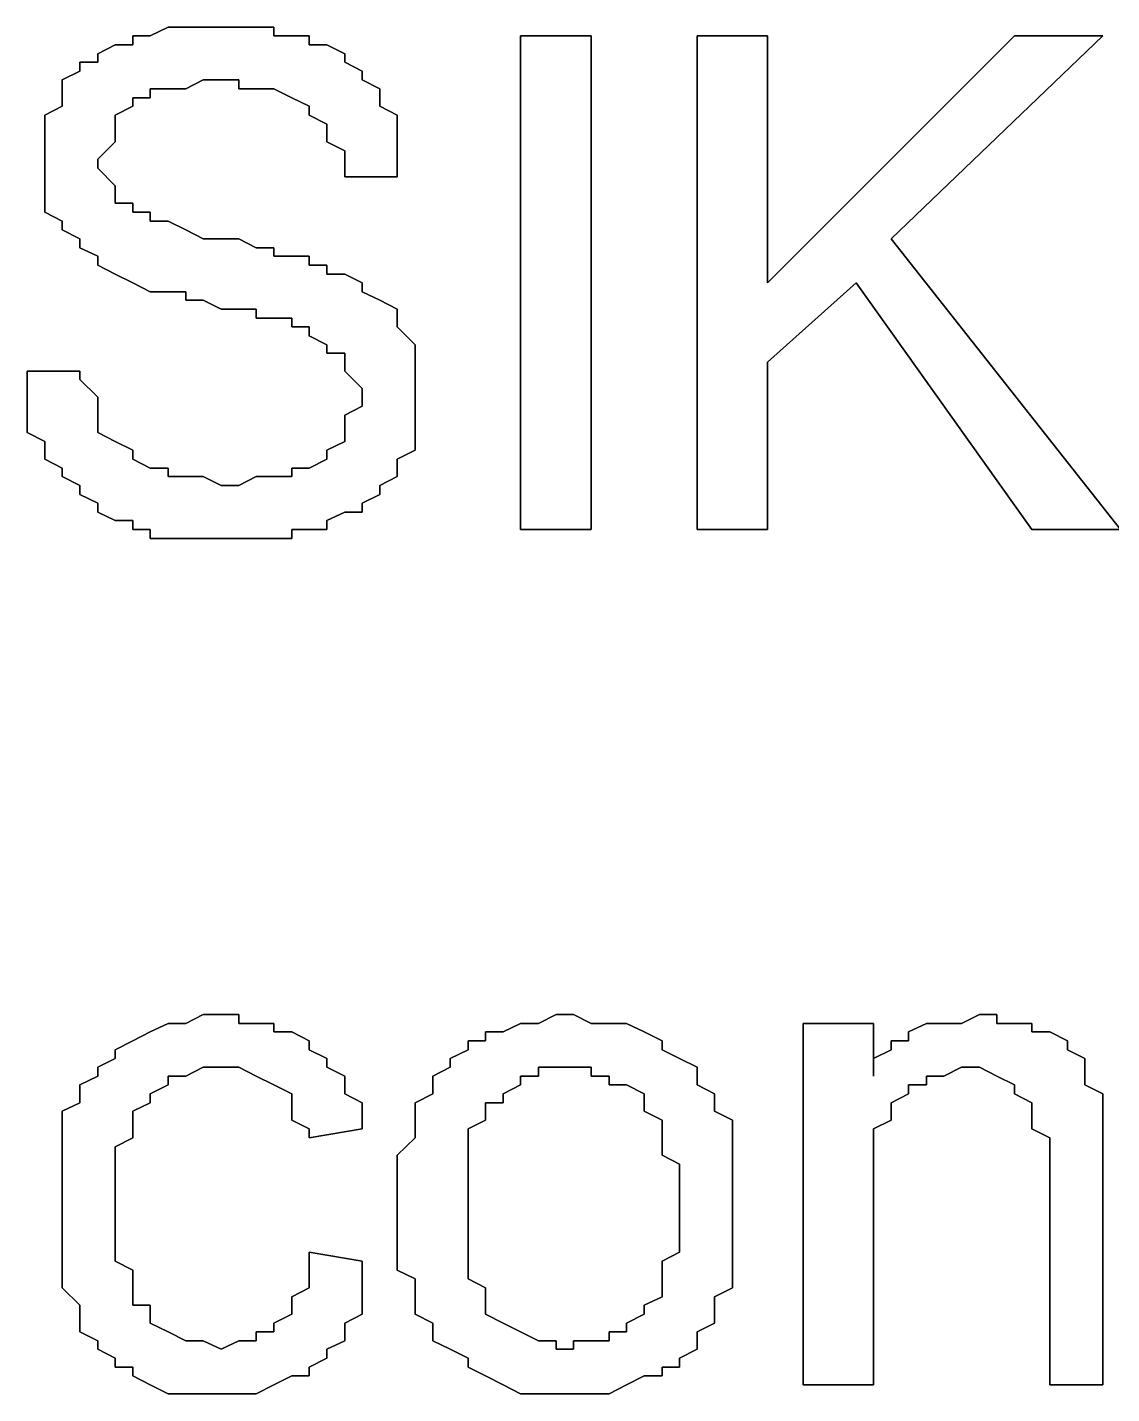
# Model space of a CAD drawing. Header units: metres. Extents: x 2.9 to 42.8, y 1.7 to 28.7.
# Drawn here: x 38.2341 to 38.4511, y 24.1723 to 24.4457 of the extents above; entities that cross this region are included whole.
import ezdxf

# ---------------------------------------------------------------- set-up
doc = ezdxf.new("R2010")
doc.units = ezdxf.units.M
doc.layers.add('GRIS', color=8, linetype='Continuous')

msp = doc.modelspace()

# ---------------------------------------------------------------- linework, layer by layer
at = {"layer": 'GRIS', "lineweight": -3}
for points in [[(38.2623, 24.4457), (38.2587, 24.444), (38.2623, 24.4457)], [(38.2658, 24.4457), (38.2623, 24.4457), (38.2658, 24.4457)], [(38.2693, 24.4457), (38.2658, 24.4457), (38.2693, 24.4457)], [(38.2729, 24.4457), (38.2693, 24.4457), (38.2729, 24.4457)], [(38.2764, 24.4457), (38.2729, 24.4457), (38.2764, 24.4457)], [(38.2799, 24.4457), (38.2764, 24.4457), (38.2799, 24.4457)], [(38.2834, 24.4457), (38.2799, 24.4457), (38.2834, 24.4457)], [(38.2834, 24.444), (38.2834, 24.4457), (38.2834, 24.444)], [(38.2517, 24.4422), (38.2482, 24.4404), (38.2517, 24.4422)], [(38.2552, 24.4422), (38.2517, 24.4422), (38.2552, 24.4422)], [(38.2587, 24.444), (38.2552, 24.444), (38.2587, 24.444)], [(38.2552, 24.444), (38.2552, 24.4422), (38.2552, 24.444)], [(38.287, 24.444), (38.2834, 24.444), (38.287, 24.444)], [(38.2905, 24.444), (38.287, 24.444), (38.2905, 24.444)], [(38.2905, 24.4422), (38.2905, 24.444), (38.2905, 24.4422)], [(38.294, 24.4422), (38.2905, 24.4422), (38.294, 24.4422)], [(38.2976, 24.4404), (38.294, 24.4422), (38.2976, 24.4404)], [(38.3469, 24.444), (38.3328, 24.444), (38.3469, 24.444)], [(38.3328, 24.444), (38.3328, 24.3452), (38.3328, 24.444)], [(38.3469, 24.3452), (38.3469, 24.444), (38.3469, 24.3452)], [(38.3822, 24.444), (38.3681, 24.444), (38.3822, 24.444)], [(38.3681, 24.444), (38.3681, 24.3452), (38.3681, 24.444)], [(38.4316, 24.444), (38.3822, 24.3946), (38.4316, 24.444)], [(38.3822, 24.3946), (38.3822, 24.444), (38.3822, 24.3946)], [(38.4069, 24.4034), (38.4493, 24.444), (38.4069, 24.4034)], [(38.4493, 24.444), (38.4316, 24.444), (38.4493, 24.444)], [(38.2482, 24.4404), (38.2482, 24.4387), (38.2482, 24.4404)], [(38.2976, 24.4387), (38.2976, 24.4404), (38.2976, 24.4387)], [(38.2446, 24.4369), (38.2411, 24.4352), (38.2446, 24.4369)], [(38.2482, 24.4387), (38.2446, 24.4387), (38.2482, 24.4387)], [(38.2446, 24.4387), (38.2446, 24.4369), (38.2446, 24.4387)], [(38.3011, 24.4369), (38.2976, 24.4387), (38.3011, 24.4369)], [(38.3011, 24.4352), (38.3011, 24.4369), (38.3011, 24.4352)], [(38.2411, 24.4352), (38.2411, 24.4334), (38.2411, 24.4352)], [(38.2658, 24.4334), (38.2693, 24.4352), (38.2658, 24.4334)], [(38.2693, 24.4352), (38.2729, 24.4352), (38.2693, 24.4352)], [(38.2729, 24.4352), (38.2764, 24.4352), (38.2729, 24.4352)], [(38.2764, 24.4352), (38.2764, 24.4334), (38.2764, 24.4352)], [(38.3046, 24.4334), (38.3011, 24.4352), (38.3046, 24.4334)], [(38.2411, 24.4334), (38.2411, 24.4316), (38.2411, 24.4334)], [(38.2411, 24.4316), (38.2411, 24.4299), (38.2411, 24.4316)], [(38.2552, 24.4299), (38.2552, 24.4316), (38.2552, 24.4299)], [(38.2552, 24.4316), (38.2587, 24.4316), (38.2552, 24.4316)], [(38.2587, 24.4316), (38.2587, 24.4334), (38.2587, 24.4316)], [(38.2587, 24.4334), (38.2623, 24.4334), (38.2587, 24.4334)], [(38.2623, 24.4334), (38.2658, 24.4334), (38.2623, 24.4334)], [(38.2764, 24.4334), (38.2799, 24.4334), (38.2764, 24.4334)], [(38.2799, 24.4334), (38.2834, 24.4334), (38.2799, 24.4334)], [(38.2834, 24.4334), (38.287, 24.4316), (38.2834, 24.4334)], [(38.287, 24.4316), (38.2905, 24.4299), (38.287, 24.4316)], [(38.3046, 24.4316), (38.3046, 24.4334), (38.3046, 24.4316)], [(38.3046, 24.4299), (38.3046, 24.4316), (38.3046, 24.4299)], [(38.2411, 24.4299), (38.2376, 24.4281), (38.2411, 24.4299)], [(38.2517, 24.4281), (38.2552, 24.4299), (38.2517, 24.4281)], [(38.2905, 24.4299), (38.2905, 24.4281), (38.2905, 24.4299)], [(38.3081, 24.4281), (38.3046, 24.4299), (38.3081, 24.4281)], [(38.2376, 24.4281), (38.2376, 24.4263), (38.2376, 24.4281)], [(38.2376, 24.4263), (38.2376, 24.4228), (38.2376, 24.4263)], [(38.2517, 24.4263), (38.2517, 24.4281), (38.2517, 24.4263)], [(38.2517, 24.4246), (38.2517, 24.4263), (38.2517, 24.4246)], [(38.2905, 24.4281), (38.294, 24.4263), (38.2905, 24.4281)], [(38.294, 24.4263), (38.294, 24.4246), (38.294, 24.4263)], [(38.3081, 24.4263), (38.3081, 24.4281), (38.3081, 24.4263)], [(38.3081, 24.4228), (38.3081, 24.4263), (38.3081, 24.4228)], [(38.2517, 24.4228), (38.2517, 24.4246), (38.2517, 24.4228)], [(38.294, 24.4246), (38.294, 24.4228), (38.294, 24.4246)], [(38.2376, 24.4228), (38.2376, 24.421), (38.2376, 24.4228)], [(38.2376, 24.421), (38.2376, 24.4193), (38.2376, 24.421)], [(38.2482, 24.4193), (38.2517, 24.4228), (38.2482, 24.4193)], [(38.294, 24.4228), (38.2976, 24.421), (38.294, 24.4228)], [(38.2976, 24.421), (38.2976, 24.4175), (38.2976, 24.421)], [(38.3081, 24.421), (38.3081, 24.4228), (38.3081, 24.421)], [(38.3081, 24.4193), (38.3081, 24.421), (38.3081, 24.4193)], [(38.2376, 24.4193), (38.2376, 24.4175), (38.2376, 24.4193)], [(38.2376, 24.4175), (38.2376, 24.4158), (38.2376, 24.4175)], [(38.2482, 24.4175), (38.2482, 24.4193), (38.2482, 24.4175)], [(38.2517, 24.414), (38.2482, 24.4175), (38.2517, 24.414)], [(38.2976, 24.4175), (38.2976, 24.4158), (38.2976, 24.4175)], [(38.3081, 24.4158), (38.3081, 24.4193), (38.3081, 24.4158)], [(38.2376, 24.4158), (38.2376, 24.4122), (38.2376, 24.4158)], [(38.2976, 24.4158), (38.3081, 24.4158), (38.2976, 24.4158)], [(38.2376, 24.4122), (38.2376, 24.4105), (38.2376, 24.4122)], [(38.2517, 24.4122), (38.2517, 24.414), (38.2517, 24.4122)], [(38.2517, 24.4105), (38.2517, 24.4122), (38.2517, 24.4105)], [(38.2376, 24.4105), (38.2376, 24.4087), (38.2376, 24.4105)], [(38.2552, 24.4105), (38.2517, 24.4105), (38.2552, 24.4105)], [(38.2552, 24.4087), (38.2552, 24.4105), (38.2552, 24.4087)], [(38.2376, 24.4087), (38.2411, 24.4069), (38.2376, 24.4087)], [(38.2411, 24.4069), (38.2411, 24.4052), (38.2411, 24.4069)], [(38.2587, 24.4087), (38.2552, 24.4087), (38.2587, 24.4087)], [(38.2587, 24.4069), (38.2587, 24.4087), (38.2587, 24.4069)], [(38.2623, 24.4069), (38.2587, 24.4069), (38.2623, 24.4069)], [(38.2658, 24.4052), (38.2623, 24.4069), (38.2658, 24.4052)], [(38.2411, 24.4052), (38.2446, 24.4034), (38.2411, 24.4052)], [(38.2693, 24.4034), (38.2658, 24.4052), (38.2693, 24.4034)], [(38.2446, 24.4034), (38.2446, 24.4016), (38.2446, 24.4034)], [(38.2446, 24.4016), (38.2482, 24.3999), (38.2446, 24.4016)], [(38.2729, 24.4034), (38.2693, 24.4034), (38.2729, 24.4034)], [(38.2764, 24.4034), (38.2729, 24.4034), (38.2764, 24.4034)], [(38.2799, 24.4016), (38.2764, 24.4034), (38.2799, 24.4016)], [(38.2834, 24.4016), (38.2799, 24.4016), (38.2834, 24.4016)], [(38.2834, 24.3999), (38.2834, 24.4016), (38.2834, 24.3999)], [(38.4528, 24.3452), (38.4069, 24.4034), (38.4528, 24.3452)], [(38.2482, 24.3999), (38.2482, 24.3981), (38.2482, 24.3999)], [(38.287, 24.3999), (38.2834, 24.3999), (38.287, 24.3999)], [(38.2905, 24.3999), (38.287, 24.3999), (38.2905, 24.3999)], [(38.2905, 24.3981), (38.2905, 24.3999), (38.2905, 24.3981)], [(38.2482, 24.3981), (38.2517, 24.3963), (38.2482, 24.3981)], [(38.2517, 24.3963), (38.2552, 24.3946), (38.2517, 24.3963)], [(38.294, 24.3981), (38.2905, 24.3981), (38.294, 24.3981)], [(38.294, 24.3963), (38.294, 24.3981), (38.294, 24.3963)], [(38.2976, 24.3963), (38.294, 24.3963), (38.2976, 24.3963)], [(38.3011, 24.3946), (38.2976, 24.3963), (38.3011, 24.3946)], [(38.2552, 24.3946), (38.2587, 24.3928), (38.2552, 24.3946)], [(38.2587, 24.3928), (38.2623, 24.3928), (38.2587, 24.3928)], [(38.2623, 24.3928), (38.2658, 24.3928), (38.2623, 24.3928)], [(38.2658, 24.3928), (38.2658, 24.3911), (38.2658, 24.3928)], [(38.3011, 24.3928), (38.3011, 24.3946), (38.3011, 24.3928)], [(38.3046, 24.3911), (38.3011, 24.3928), (38.3046, 24.3911)], [(38.3822, 24.3787), (38.3999, 24.3946), (38.3822, 24.3787)], [(38.3999, 24.3946), (38.4351, 24.3452), (38.3999, 24.3946)], [(38.2658, 24.3911), (38.2693, 24.3911), (38.2658, 24.3911)], [(38.2693, 24.3911), (38.2729, 24.3893), (38.2693, 24.3911)], [(38.3081, 24.3893), (38.3046, 24.3911), (38.3081, 24.3893)], [(38.2729, 24.3893), (38.2764, 24.3893), (38.2729, 24.3893)], [(38.2764, 24.3893), (38.2799, 24.3893), (38.2764, 24.3893)], [(38.2799, 24.3893), (38.2799, 24.3875), (38.2799, 24.3893)], [(38.2799, 24.3875), (38.2834, 24.3875), (38.2799, 24.3875)], [(38.2834, 24.3875), (38.287, 24.3875), (38.2834, 24.3875)], [(38.287, 24.3875), (38.287, 24.3858), (38.287, 24.3875)], [(38.3081, 24.3875), (38.3081, 24.3893), (38.3081, 24.3875)], [(38.3081, 24.3858), (38.3081, 24.3875), (38.3081, 24.3858)], [(38.287, 24.3858), (38.2905, 24.3858), (38.287, 24.3858)], [(38.2905, 24.3858), (38.2905, 24.384), (38.2905, 24.3858)], [(38.3117, 24.3822), (38.3081, 24.3858), (38.3117, 24.3822)], [(38.2905, 24.384), (38.294, 24.3822), (38.2905, 24.384)], [(38.294, 24.3822), (38.294, 24.3805), (38.294, 24.3822)], [(38.3117, 24.3805), (38.3117, 24.3822), (38.3117, 24.3805)], [(38.294, 24.3805), (38.2976, 24.3805), (38.294, 24.3805)], [(38.2976, 24.3805), (38.2976, 24.3787), (38.2976, 24.3805)], [(38.3117, 24.3787), (38.3117, 24.3805), (38.3117, 24.3787)], [(38.2341, 24.3769), (38.2341, 24.3734), (38.2341, 24.3769)], [(38.2446, 24.3769), (38.2341, 24.3769), (38.2446, 24.3769)], [(38.2446, 24.3752), (38.2446, 24.3769), (38.2446, 24.3752)], [(38.2976, 24.3787), (38.2976, 24.3769), (38.2976, 24.3787)], [(38.2976, 24.3769), (38.3011, 24.3734), (38.2976, 24.3769)], [(38.3117, 24.3752), (38.3117, 24.3787), (38.3117, 24.3752)], [(38.3822, 24.3452), (38.3822, 24.3787), (38.3822, 24.3452)], [(38.2482, 24.3717), (38.2446, 24.3752), (38.2482, 24.3717)], [(38.3117, 24.3734), (38.3117, 24.3752), (38.3117, 24.3734)], [(38.2341, 24.3734), (38.2341, 24.3717), (38.2341, 24.3734)], [(38.2341, 24.3717), (38.2341, 24.3699), (38.2341, 24.3717)], [(38.2482, 24.3699), (38.2482, 24.3717), (38.2482, 24.3699)], [(38.3011, 24.3734), (38.3011, 24.3717), (38.3011, 24.3734)], [(38.3011, 24.3717), (38.3011, 24.3699), (38.3011, 24.3717)], [(38.3117, 24.3699), (38.3117, 24.3734), (38.3117, 24.3699)], [(38.2341, 24.3699), (38.2341, 24.3664), (38.2341, 24.3699)], [(38.2482, 24.3681), (38.2482, 24.3699), (38.2482, 24.3681)], [(38.3011, 24.3699), (38.2976, 24.3681), (38.3011, 24.3699)], [(38.3117, 24.3681), (38.3117, 24.3699), (38.3117, 24.3681)], [(38.2341, 24.3664), (38.2341, 24.3646), (38.2341, 24.3664)], [(38.2482, 24.3664), (38.2482, 24.3681), (38.2482, 24.3664)], [(38.2482, 24.3646), (38.2482, 24.3664), (38.2482, 24.3646)], [(38.2976, 24.3681), (38.2976, 24.3646), (38.2976, 24.3681)], [(38.3117, 24.3664), (38.3117, 24.3681), (38.3117, 24.3664)], [(38.3117, 24.3628), (38.3117, 24.3664), (38.3117, 24.3628)], [(38.2341, 24.3646), (38.2376, 24.3628), (38.2341, 24.3646)], [(38.2376, 24.3628), (38.2376, 24.3611), (38.2376, 24.3628)], [(38.2517, 24.3628), (38.2482, 24.3646), (38.2517, 24.3628)], [(38.2552, 24.3611), (38.2517, 24.3628), (38.2552, 24.3611)], [(38.2976, 24.3628), (38.294, 24.3611), (38.2976, 24.3628)], [(38.2976, 24.3646), (38.2976, 24.3628), (38.2976, 24.3646)], [(38.3117, 24.3611), (38.3117, 24.3628), (38.3117, 24.3611)], [(38.2376, 24.3611), (38.2376, 24.3593), (38.2376, 24.3611)], [(38.2552, 24.3593), (38.2552, 24.3611), (38.2552, 24.3593)], [(38.294, 24.3611), (38.294, 24.3593), (38.294, 24.3611)], [(38.3081, 24.3593), (38.3117, 24.3611), (38.3081, 24.3593)], [(38.2376, 24.3593), (38.2411, 24.3575), (38.2376, 24.3593)], [(38.2411, 24.3575), (38.2411, 24.3558), (38.2411, 24.3575)], [(38.2587, 24.3575), (38.2552, 24.3593), (38.2587, 24.3575)], [(38.2623, 24.3575), (38.2587, 24.3575), (38.2623, 24.3575)], [(38.2623, 24.3558), (38.2623, 24.3575), (38.2623, 24.3558)], [(38.2905, 24.3575), (38.287, 24.3575), (38.2905, 24.3575)], [(38.287, 24.3575), (38.287, 24.3558), (38.287, 24.3575)], [(38.294, 24.3593), (38.2905, 24.3575), (38.294, 24.3593)], [(38.3081, 24.3575), (38.3081, 24.3593), (38.3081, 24.3575)], [(38.3081, 24.3558), (38.3081, 24.3575), (38.3081, 24.3558)], [(38.2411, 24.3558), (38.2446, 24.354), (38.2411, 24.3558)], [(38.2658, 24.3558), (38.2623, 24.3558), (38.2658, 24.3558)], [(38.2693, 24.3558), (38.2658, 24.3558), (38.2693, 24.3558)], [(38.2729, 24.354), (38.2693, 24.3558), (38.2729, 24.354)], [(38.2799, 24.3558), (38.2764, 24.354), (38.2799, 24.3558)], [(38.2834, 24.3558), (38.2799, 24.3558), (38.2834, 24.3558)], [(38.287, 24.3558), (38.2834, 24.3558), (38.287, 24.3558)], [(38.3046, 24.354), (38.3081, 24.3558), (38.3046, 24.354)], [(38.2446, 24.354), (38.2446, 24.3522), (38.2446, 24.354)], [(38.2446, 24.3522), (38.2482, 24.3505), (38.2446, 24.3522)], [(38.2764, 24.354), (38.2729, 24.354), (38.2764, 24.354)], [(38.3011, 24.3505), (38.3046, 24.3522), (38.3011, 24.3505)], [(38.3046, 24.3522), (38.3046, 24.354), (38.3046, 24.3522)], [(38.2482, 24.3505), (38.2482, 24.3487), (38.2482, 24.3505)], [(38.3011, 24.3487), (38.3011, 24.3505), (38.3011, 24.3487)], [(38.2482, 24.3487), (38.2517, 24.347), (38.2482, 24.3487)], [(38.2517, 24.347), (38.2552, 24.347), (38.2517, 24.347)], [(38.2552, 24.347), (38.2552, 24.3452), (38.2552, 24.347)], [(38.294, 24.347), (38.2976, 24.3487), (38.294, 24.347)], [(38.294, 24.3452), (38.294, 24.347), (38.294, 24.3452)], [(38.2976, 24.3487), (38.3011, 24.3487), (38.2976, 24.3487)], [(38.2552, 24.3452), (38.2587, 24.3452), (38.2552, 24.3452)], [(38.2587, 24.3452), (38.2587, 24.3434), (38.2587, 24.3452)], [(38.287, 24.3434), (38.287, 24.3452), (38.287, 24.3434)], [(38.287, 24.3452), (38.2905, 24.3452), (38.287, 24.3452)], [(38.2905, 24.3452), (38.294, 24.3452), (38.2905, 24.3452)], [(38.3328, 24.3452), (38.3469, 24.3452), (38.3328, 24.3452)], [(38.3681, 24.3452), (38.3822, 24.3452), (38.3681, 24.3452)], [(38.4351, 24.3452), (38.4528, 24.3452), (38.4351, 24.3452)], [(38.2587, 24.3434), (38.2623, 24.3434), (38.2587, 24.3434)], [(38.2623, 24.3434), (38.2658, 24.3434), (38.2623, 24.3434)], [(38.2658, 24.3434), (38.2693, 24.3434), (38.2658, 24.3434)], [(38.2693, 24.3434), (38.2729, 24.3434), (38.2693, 24.3434)], [(38.2729, 24.3434), (38.2764, 24.3434), (38.2729, 24.3434)], [(38.2764, 24.3434), (38.2799, 24.3434), (38.2764, 24.3434)], [(38.2799, 24.3434), (38.2834, 24.3434), (38.2799, 24.3434)], [(38.2834, 24.3434), (38.287, 24.3434), (38.2834, 24.3434)], [(38.2693, 24.2482), (38.2658, 24.2464), (38.2693, 24.2482)], [(38.2729, 24.2482), (38.2693, 24.2482), (38.2729, 24.2482)], [(38.2764, 24.2482), (38.2729, 24.2482), (38.2764, 24.2482)], [(38.2764, 24.2464), (38.2764, 24.2482), (38.2764, 24.2464)], [(38.3399, 24.2482), (38.3364, 24.2464), (38.3399, 24.2482)], [(38.3434, 24.2482), (38.3399, 24.2482), (38.3434, 24.2482)], [(38.3469, 24.2464), (38.3434, 24.2482), (38.3469, 24.2464)], [(38.4246, 24.2482), (38.421, 24.2464), (38.4246, 24.2482)], [(38.4281, 24.2482), (38.4246, 24.2482), (38.4281, 24.2482)], [(38.4281, 24.2464), (38.4281, 24.2482), (38.4281, 24.2464)], [(38.2623, 24.2464), (38.2587, 24.2447), (38.2623, 24.2464)], [(38.2658, 24.2464), (38.2623, 24.2464), (38.2658, 24.2464)], [(38.2799, 24.2464), (38.2764, 24.2464), (38.2799, 24.2464)], [(38.2834, 24.2464), (38.2799, 24.2464), (38.2834, 24.2464)], [(38.2834, 24.2447), (38.2834, 24.2464), (38.2834, 24.2447)], [(38.3328, 24.2464), (38.3293, 24.2447), (38.3328, 24.2464)], [(38.3364, 24.2464), (38.3328, 24.2464), (38.3364, 24.2464)], [(38.3505, 24.2464), (38.3469, 24.2464), (38.3505, 24.2464)], [(38.354, 24.2464), (38.3505, 24.2464), (38.354, 24.2464)], [(38.3575, 24.2447), (38.354, 24.2464), (38.3575, 24.2447)], [(38.4034, 24.2464), (38.3893, 24.2464), (38.4034, 24.2464)], [(38.3893, 24.2464), (38.3893, 24.1741), (38.3893, 24.2464)], [(38.4034, 24.2358), (38.4034, 24.2464), (38.4034, 24.2358)], [(38.414, 24.2464), (38.4104, 24.2447), (38.414, 24.2464)], [(38.4175, 24.2464), (38.414, 24.2464), (38.4175, 24.2464)], [(38.421, 24.2464), (38.4175, 24.2464), (38.421, 24.2464)], [(38.4316, 24.2464), (38.4281, 24.2464), (38.4316, 24.2464)], [(38.4351, 24.2464), (38.4316, 24.2464), (38.4351, 24.2464)], [(38.4351, 24.2447), (38.4351, 24.2464), (38.4351, 24.2447)], [(38.2552, 24.2429), (38.2517, 24.2411), (38.2552, 24.2429)], [(38.2587, 24.2447), (38.2552, 24.2429), (38.2587, 24.2447)], [(38.287, 24.2447), (38.2834, 24.2447), (38.287, 24.2447)], [(38.2905, 24.2429), (38.287, 24.2447), (38.2905, 24.2429)], [(38.2905, 24.2411), (38.2905, 24.2429), (38.2905, 24.2411)], [(38.3258, 24.2429), (38.3223, 24.2429), (38.3258, 24.2429)], [(38.3223, 24.2429), (38.3223, 24.2411), (38.3223, 24.2429)], [(38.3293, 24.2447), (38.3258, 24.2447), (38.3293, 24.2447)], [(38.3258, 24.2447), (38.3258, 24.2429), (38.3258, 24.2447)], [(38.3611, 24.2429), (38.3575, 24.2447), (38.3611, 24.2429)], [(38.3611, 24.2411), (38.3611, 24.2429), (38.3611, 24.2411)], [(38.4104, 24.2429), (38.4069, 24.2429), (38.4104, 24.2429)], [(38.4069, 24.2429), (38.4069, 24.2411), (38.4069, 24.2429)], [(38.4104, 24.2447), (38.4104, 24.2429), (38.4104, 24.2447)], [(38.4387, 24.2447), (38.4351, 24.2447), (38.4387, 24.2447)], [(38.4422, 24.2429), (38.4387, 24.2447), (38.4422, 24.2429)], [(38.4422, 24.2411), (38.4422, 24.2429), (38.4422, 24.2411)], [(38.2517, 24.2411), (38.2517, 24.2394), (38.2517, 24.2411)], [(38.294, 24.2394), (38.2905, 24.2411), (38.294, 24.2394)], [(38.3223, 24.2411), (38.3187, 24.2394), (38.3223, 24.2411)], [(38.3646, 24.2394), (38.3611, 24.2411), (38.3646, 24.2394)], [(38.4069, 24.2411), (38.4034, 24.2394), (38.4069, 24.2411)], [(38.4457, 24.2394), (38.4422, 24.2411), (38.4457, 24.2394)], [(38.2517, 24.2394), (38.2482, 24.2376), (38.2517, 24.2394)], [(38.2482, 24.2376), (38.2482, 24.2358), (38.2482, 24.2376)], [(38.2658, 24.2358), (38.2693, 24.2376), (38.2658, 24.2358)], [(38.2693, 24.2376), (38.2729, 24.2376), (38.2693, 24.2376)], [(38.2729, 24.2376), (38.2764, 24.2376), (38.2729, 24.2376)], [(38.2764, 24.2376), (38.2799, 24.2358), (38.2764, 24.2376)], [(38.294, 24.2376), (38.294, 24.2394), (38.294, 24.2376)], [(38.2976, 24.2358), (38.294, 24.2376), (38.2976, 24.2358)], [(38.3187, 24.2376), (38.3152, 24.2358), (38.3187, 24.2376)], [(38.3187, 24.2394), (38.3187, 24.2376), (38.3187, 24.2394)], [(38.3364, 24.2358), (38.3364, 24.2376), (38.3364, 24.2358)], [(38.3364, 24.2376), (38.3399, 24.2376), (38.3364, 24.2376)], [(38.3399, 24.2376), (38.3434, 24.2376), (38.3399, 24.2376)], [(38.3434, 24.2376), (38.3469, 24.2376), (38.3434, 24.2376)], [(38.3469, 24.2376), (38.3469, 24.2358), (38.3469, 24.2376)], [(38.3681, 24.2376), (38.3646, 24.2394), (38.3681, 24.2376)], [(38.3681, 24.2358), (38.3681, 24.2376), (38.3681, 24.2358)], [(38.4034, 24.2394), (38.4034, 24.2376), (38.4034, 24.2394)], [(38.4034, 24.2376), (38.4034, 24.2358), (38.4034, 24.2376)], [(38.4175, 24.2358), (38.421, 24.2376), (38.4175, 24.2358)], [(38.421, 24.2376), (38.4246, 24.2376), (38.421, 24.2376)], [(38.4246, 24.2376), (38.4281, 24.2358), (38.4246, 24.2376)], [(38.4457, 24.2376), (38.4457, 24.2394), (38.4457, 24.2376)], [(38.4457, 24.2341), (38.4457, 24.2376), (38.4457, 24.2341)], [(38.2482, 24.2358), (38.2446, 24.2341), (38.2482, 24.2358)], [(38.2623, 24.2341), (38.2623, 24.2358), (38.2623, 24.2341)], [(38.2623, 24.2358), (38.2658, 24.2358), (38.2623, 24.2358)], [(38.2799, 24.2358), (38.2834, 24.2341), (38.2799, 24.2358)], [(38.2976, 24.2341), (38.2976, 24.2358), (38.2976, 24.2341)], [(38.3152, 24.2358), (38.3152, 24.2341), (38.3152, 24.2358)], [(38.3328, 24.2341), (38.3328, 24.2358), (38.3328, 24.2341)], [(38.3328, 24.2358), (38.3364, 24.2358), (38.3328, 24.2358)], [(38.3469, 24.2358), (38.3505, 24.2358), (38.3469, 24.2358)], [(38.3505, 24.2358), (38.3505, 24.2341), (38.3505, 24.2358)], [(38.3681, 24.2341), (38.3681, 24.2358), (38.3681, 24.2341)], [(38.414, 24.2341), (38.414, 24.2358), (38.414, 24.2341)], [(38.414, 24.2358), (38.4175, 24.2358), (38.414, 24.2358)], [(38.4281, 24.2358), (38.4316, 24.2341), (38.4281, 24.2358)], [(38.2446, 24.2341), (38.2446, 24.2323), (38.2446, 24.2341)], [(38.2446, 24.2323), (38.2446, 24.2305), (38.2446, 24.2323)], [(38.2587, 24.2323), (38.2623, 24.2341), (38.2587, 24.2323)], [(38.2587, 24.2305), (38.2587, 24.2323), (38.2587, 24.2305)], [(38.2834, 24.2341), (38.287, 24.2323), (38.2834, 24.2341)], [(38.287, 24.2323), (38.287, 24.2305), (38.287, 24.2323)], [(38.2976, 24.2323), (38.2976, 24.2341), (38.2976, 24.2323)], [(38.3011, 24.2305), (38.2976, 24.2323), (38.3011, 24.2305)], [(38.3152, 24.2323), (38.3117, 24.2305), (38.3152, 24.2323)], [(38.3152, 24.2341), (38.3152, 24.2323), (38.3152, 24.2341)], [(38.3293, 24.2323), (38.3328, 24.2341), (38.3293, 24.2323)], [(38.3293, 24.2305), (38.3293, 24.2323), (38.3293, 24.2305)], [(38.3505, 24.2341), (38.354, 24.2341), (38.3505, 24.2341)], [(38.354, 24.2341), (38.3575, 24.2323), (38.354, 24.2341)], [(38.3575, 24.2323), (38.3575, 24.2305), (38.3575, 24.2323)], [(38.3716, 24.2323), (38.3681, 24.2341), (38.3716, 24.2323)], [(38.3716, 24.2305), (38.3716, 24.2323), (38.3716, 24.2305)], [(38.4069, 24.2305), (38.4104, 24.2323), (38.4069, 24.2305)], [(38.4104, 24.2323), (38.4104, 24.2341), (38.4104, 24.2323)], [(38.4104, 24.2341), (38.414, 24.2341), (38.4104, 24.2341)], [(38.4316, 24.2341), (38.4316, 24.2323), (38.4316, 24.2341)], [(38.4316, 24.2323), (38.4351, 24.2305), (38.4316, 24.2323)], [(38.4493, 24.2323), (38.4457, 24.2341), (38.4493, 24.2323)], [(38.4493, 24.2305), (38.4493, 24.2323), (38.4493, 24.2305)], [(38.2446, 24.2305), (38.2411, 24.2288), (38.2446, 24.2305)], [(38.2411, 24.2288), (38.2411, 24.227), (38.2411, 24.2288)], [(38.2552, 24.2288), (38.2587, 24.2305), (38.2552, 24.2288)], [(38.2552, 24.227), (38.2552, 24.2288), (38.2552, 24.227)], [(38.287, 24.2305), (38.287, 24.227), (38.287, 24.2305)], [(38.3011, 24.2288), (38.3011, 24.2305), (38.3011, 24.2288)], [(38.3011, 24.2253), (38.3011, 24.2288), (38.3011, 24.2253)], [(38.3117, 24.2305), (38.3117, 24.2288), (38.3117, 24.2305)], [(38.3117, 24.2288), (38.3117, 24.227), (38.3117, 24.2288)], [(38.3258, 24.2288), (38.3258, 24.2305), (38.3258, 24.2288)], [(38.3258, 24.2305), (38.3293, 24.2305), (38.3258, 24.2305)], [(38.3258, 24.227), (38.3258, 24.2288), (38.3258, 24.227)], [(38.3575, 24.2305), (38.3575, 24.2288), (38.3575, 24.2305)], [(38.3575, 24.2288), (38.3611, 24.227), (38.3575, 24.2288)], [(38.3716, 24.2288), (38.3716, 24.2305), (38.3716, 24.2288)], [(38.3752, 24.227), (38.3716, 24.2288), (38.3752, 24.227)], [(38.4069, 24.2288), (38.4069, 24.2305), (38.4069, 24.2288)], [(38.4069, 24.227), (38.4069, 24.2288), (38.4069, 24.227)], [(38.4351, 24.2305), (38.4351, 24.2288), (38.4351, 24.2305)], [(38.4351, 24.2288), (38.4351, 24.227), (38.4351, 24.2288)], [(38.4493, 24.2288), (38.4493, 24.2305), (38.4493, 24.2288)], [(38.4493, 24.227), (38.4493, 24.2288), (38.4493, 24.227)], [(38.2411, 24.227), (38.2411, 24.2235), (38.2411, 24.227)], [(38.2552, 24.2253), (38.2552, 24.227), (38.2552, 24.2253)], [(38.287, 24.227), (38.2905, 24.2253), (38.287, 24.227)], [(38.3117, 24.227), (38.3117, 24.2253), (38.3117, 24.227)], [(38.3223, 24.2253), (38.3258, 24.227), (38.3223, 24.2253)], [(38.3611, 24.227), (38.3611, 24.2253), (38.3611, 24.227)], [(38.3752, 24.2235), (38.3752, 24.227), (38.3752, 24.2235)], [(38.4034, 24.2253), (38.4069, 24.227), (38.4034, 24.2253)], [(38.4351, 24.227), (38.4351, 24.2253), (38.4351, 24.227)], [(38.4493, 24.2235), (38.4493, 24.227), (38.4493, 24.2235)], [(38.2411, 24.2235), (38.2411, 24.2217), (38.2411, 24.2235)], [(38.2517, 24.2217), (38.2552, 24.2235), (38.2517, 24.2217)], [(38.2552, 24.2235), (38.2552, 24.2253), (38.2552, 24.2235)], [(38.2905, 24.2253), (38.2905, 24.2235), (38.2905, 24.2253)], [(38.2905, 24.2235), (38.3011, 24.2253), (38.2905, 24.2235)], [(38.3117, 24.2235), (38.3081, 24.22), (38.3117, 24.2235)], [(38.3117, 24.2253), (38.3117, 24.2235), (38.3117, 24.2253)], [(38.3223, 24.2235), (38.3223, 24.2253), (38.3223, 24.2235)], [(38.3223, 24.2217), (38.3223, 24.2235), (38.3223, 24.2217)], [(38.3611, 24.2253), (38.3611, 24.2235), (38.3611, 24.2253)], [(38.3611, 24.2235), (38.3611, 24.22), (38.3611, 24.2235)], [(38.3752, 24.2217), (38.3752, 24.2235), (38.3752, 24.2217)], [(38.4034, 24.2235), (38.4034, 24.2253), (38.4034, 24.2235)], [(38.4034, 24.22), (38.4034, 24.2235), (38.4034, 24.22)], [(38.4351, 24.2253), (38.4387, 24.2235), (38.4351, 24.2253)], [(38.4387, 24.2235), (38.4387, 24.22), (38.4387, 24.2235)], [(38.4493, 24.2217), (38.4493, 24.2235), (38.4493, 24.2217)], [(38.2411, 24.2217), (38.2411, 24.22), (38.2411, 24.2217)], [(38.2517, 24.22), (38.2517, 24.2217), (38.2517, 24.22)], [(38.3223, 24.2182), (38.3223, 24.2217), (38.3223, 24.2182)], [(38.3752, 24.22), (38.3752, 24.2217), (38.3752, 24.22)], [(38.4493, 24.2182), (38.4493, 24.2217), (38.4493, 24.2182)], [(38.2411, 24.22), (38.2411, 24.2164), (38.2411, 24.22)], [(38.2517, 24.2164), (38.2517, 24.22), (38.2517, 24.2164)], [(38.3081, 24.22), (38.3081, 24.2182), (38.3081, 24.22)], [(38.3081, 24.2182), (38.3081, 24.2147), (38.3081, 24.2182)], [(38.3223, 24.2164), (38.3223, 24.2182), (38.3223, 24.2164)], [(38.3611, 24.22), (38.3646, 24.2182), (38.3611, 24.22)], [(38.3646, 24.2182), (38.3646, 24.2164), (38.3646, 24.2182)], [(38.3752, 24.2164), (38.3752, 24.22), (38.3752, 24.2164)], [(38.4034, 24.2182), (38.4034, 24.22), (38.4034, 24.2182)], [(38.4034, 24.2147), (38.4034, 24.2182), (38.4034, 24.2147)], [(38.4387, 24.22), (38.4387, 24.2182), (38.4387, 24.22)], [(38.4387, 24.2182), (38.4387, 24.1741), (38.4387, 24.2182)], [(38.4493, 24.1741), (38.4493, 24.2182), (38.4493, 24.1741)], [(38.2411, 24.2164), (38.2411, 24.2147), (38.2411, 24.2164)], [(38.2517, 24.2147), (38.2517, 24.2164), (38.2517, 24.2147)], [(38.3223, 24.2129), (38.3223, 24.2164), (38.3223, 24.2129)], [(38.3646, 24.2164), (38.3646, 24.2129), (38.3646, 24.2164)], [(38.3752, 24.2147), (38.3752, 24.2164), (38.3752, 24.2147)], [(38.2411, 24.2147), (38.2411, 24.2129), (38.2411, 24.2147)], [(38.2411, 24.2129), (38.2411, 24.2094), (38.2411, 24.2129)], [(38.2517, 24.2111), (38.2517, 24.2147), (38.2517, 24.2111)], [(38.3081, 24.2147), (38.3081, 24.2129), (38.3081, 24.2147)], [(38.3081, 24.2129), (38.3081, 24.2094), (38.3081, 24.2129)], [(38.3223, 24.2111), (38.3223, 24.2129), (38.3223, 24.2111)], [(38.3646, 24.2129), (38.3646, 24.2094), (38.3646, 24.2129)], [(38.3752, 24.2111), (38.3752, 24.2147), (38.3752, 24.2111)], [(38.4034, 24.2129), (38.4034, 24.2147), (38.4034, 24.2129)], [(38.4034, 24.1741), (38.4034, 24.2129), (38.4034, 24.1741)], [(38.2517, 24.2094), (38.2517, 24.2111), (38.2517, 24.2094)], [(38.3223, 24.2094), (38.3223, 24.2111), (38.3223, 24.2094)], [(38.3752, 24.2076), (38.3752, 24.2111), (38.3752, 24.2076)], [(38.2411, 24.2094), (38.2411, 24.2076), (38.2411, 24.2094)], [(38.2411, 24.2076), (38.2411, 24.2041), (38.2411, 24.2076)], [(38.2517, 24.2058), (38.2517, 24.2094), (38.2517, 24.2058)], [(38.3081, 24.2094), (38.3081, 24.2076), (38.3081, 24.2094)], [(38.3081, 24.2076), (38.3081, 24.2041), (38.3081, 24.2076)], [(38.3223, 24.2076), (38.3223, 24.2094), (38.3223, 24.2076)], [(38.3223, 24.2041), (38.3223, 24.2076), (38.3223, 24.2041)], [(38.3646, 24.2094), (38.3646, 24.2058), (38.3646, 24.2094)], [(38.3752, 24.2058), (38.3752, 24.2076), (38.3752, 24.2058)], [(38.2517, 24.2041), (38.2517, 24.2058), (38.2517, 24.2041)], [(38.3646, 24.2058), (38.3646, 24.2023), (38.3646, 24.2058)], [(38.3752, 24.2023), (38.3752, 24.2058), (38.3752, 24.2023)], [(38.2411, 24.2041), (38.2411, 24.2023), (38.2411, 24.2041)], [(38.2411, 24.2023), (38.2411, 24.1988), (38.2411, 24.2023)], [(38.2517, 24.2006), (38.2517, 24.2041), (38.2517, 24.2006)], [(38.3081, 24.2041), (38.3081, 24.2023), (38.3081, 24.2041)], [(38.3081, 24.2023), (38.3081, 24.1988), (38.3081, 24.2023)], [(38.3223, 24.2023), (38.3223, 24.2041), (38.3223, 24.2023)], [(38.3223, 24.1988), (38.3223, 24.2023), (38.3223, 24.1988)], [(38.3646, 24.2023), (38.3646, 24.2006), (38.3646, 24.2023)], [(38.3752, 24.2006), (38.3752, 24.2023), (38.3752, 24.2006)], [(38.2411, 24.1988), (38.2411, 24.197), (38.2411, 24.1988)], [(38.2517, 24.1988), (38.2517, 24.2006), (38.2517, 24.1988)], [(38.2552, 24.197), (38.2517, 24.1988), (38.2552, 24.197)], [(38.2905, 24.2006), (38.2905, 24.1988), (38.2905, 24.2006)], [(38.3011, 24.1988), (38.2905, 24.2006), (38.3011, 24.1988)], [(38.2905, 24.1988), (38.2905, 24.197), (38.2905, 24.1988)], [(38.3011, 24.1953), (38.3011, 24.1988), (38.3011, 24.1953)], [(38.3081, 24.1988), (38.3081, 24.197), (38.3081, 24.1988)], [(38.3223, 24.197), (38.3223, 24.1988), (38.3223, 24.197)], [(38.3646, 24.2006), (38.3611, 24.1988), (38.3646, 24.2006)], [(38.3611, 24.1988), (38.3611, 24.1953), (38.3611, 24.1988)], [(38.3752, 24.197), (38.3752, 24.2006), (38.3752, 24.197)], [(38.2411, 24.197), (38.2411, 24.1953), (38.2411, 24.197)], [(38.2552, 24.1935), (38.2552, 24.197), (38.2552, 24.1935)], [(38.2905, 24.197), (38.2905, 24.1935), (38.2905, 24.197)], [(38.3081, 24.197), (38.3117, 24.1953), (38.3081, 24.197)], [(38.3223, 24.1953), (38.3223, 24.197), (38.3223, 24.1953)], [(38.3752, 24.1953), (38.3752, 24.197), (38.3752, 24.1953)], [(38.2411, 24.1953), (38.2411, 24.1935), (38.2411, 24.1953)], [(38.2411, 24.1935), (38.2446, 24.19), (38.2411, 24.1935)], [(38.2552, 24.1917), (38.2552, 24.1935), (38.2552, 24.1917)], [(38.2905, 24.1935), (38.287, 24.1917), (38.2905, 24.1935)], [(38.3011, 24.1935), (38.3011, 24.1953), (38.3011, 24.1935)], [(38.3011, 24.1917), (38.3011, 24.1935), (38.3011, 24.1917)], [(38.3117, 24.1953), (38.3117, 24.1917), (38.3117, 24.1953)], [(38.3258, 24.1935), (38.3223, 24.1953), (38.3258, 24.1935)], [(38.3258, 24.1917), (38.3258, 24.1935), (38.3258, 24.1917)], [(38.3611, 24.1953), (38.3611, 24.1935), (38.3611, 24.1953)], [(38.3611, 24.1935), (38.3611, 24.1917), (38.3611, 24.1935)], [(38.3716, 24.1917), (38.3752, 24.1935), (38.3716, 24.1917)], [(38.3752, 24.1935), (38.3752, 24.1953), (38.3752, 24.1935)], [(38.2552, 24.19), (38.2552, 24.1917), (38.2552, 24.19)], [(38.287, 24.1917), (38.287, 24.19), (38.287, 24.1917)], [(38.3011, 24.1882), (38.3011, 24.1917), (38.3011, 24.1882)], [(38.3117, 24.1917), (38.3117, 24.19), (38.3117, 24.1917)], [(38.3258, 24.19), (38.3258, 24.1917), (38.3258, 24.19)], [(38.3611, 24.1917), (38.3575, 24.19), (38.3611, 24.1917)], [(38.3716, 24.19), (38.3716, 24.1917), (38.3716, 24.19)], [(38.2446, 24.19), (38.2446, 24.1882), (38.2446, 24.19)], [(38.2446, 24.1882), (38.2446, 24.1864), (38.2446, 24.1882)], [(38.2587, 24.19), (38.2552, 24.19), (38.2587, 24.19)], [(38.2587, 24.1882), (38.2587, 24.19), (38.2587, 24.1882)], [(38.2587, 24.1864), (38.2587, 24.1882), (38.2587, 24.1864)], [(38.287, 24.1882), (38.2834, 24.1864), (38.287, 24.1882)], [(38.287, 24.19), (38.287, 24.1882), (38.287, 24.19)], [(38.2976, 24.1864), (38.3011, 24.1882), (38.2976, 24.1864)], [(38.3117, 24.19), (38.3117, 24.1882), (38.3117, 24.19)], [(38.3117, 24.1882), (38.3152, 24.1864), (38.3117, 24.1882)], [(38.3258, 24.1882), (38.3258, 24.19), (38.3258, 24.1882)], [(38.3293, 24.1864), (38.3258, 24.1882), (38.3293, 24.1864)], [(38.3575, 24.1882), (38.354, 24.1864), (38.3575, 24.1882)], [(38.3575, 24.19), (38.3575, 24.1882), (38.3575, 24.19)], [(38.3716, 24.1882), (38.3716, 24.19), (38.3716, 24.1882)], [(38.3716, 24.1864), (38.3716, 24.1882), (38.3716, 24.1864)], [(38.2446, 24.1864), (38.2446, 24.1847), (38.2446, 24.1864)], [(38.2623, 24.1847), (38.2587, 24.1864), (38.2623, 24.1847)], [(38.2834, 24.1864), (38.2834, 24.1847), (38.2834, 24.1864)], [(38.2976, 24.1847), (38.2976, 24.1864), (38.2976, 24.1847)], [(38.3152, 24.1864), (38.3152, 24.1847), (38.3152, 24.1864)], [(38.3328, 24.1847), (38.3293, 24.1864), (38.3328, 24.1847)], [(38.354, 24.1864), (38.354, 24.1847), (38.354, 24.1864)], [(38.3681, 24.1847), (38.3716, 24.1864), (38.3681, 24.1847)], [(38.2446, 24.1847), (38.2482, 24.1829), (38.2446, 24.1847)], [(38.2482, 24.1829), (38.2482, 24.1812), (38.2482, 24.1829)], [(38.2658, 24.1829), (38.2623, 24.1847), (38.2658, 24.1829)], [(38.2693, 24.1829), (38.2658, 24.1829), (38.2693, 24.1829)], [(38.2729, 24.1812), (38.2693, 24.1829), (38.2729, 24.1812)], [(38.2764, 24.1829), (38.2729, 24.1812), (38.2764, 24.1829)], [(38.2799, 24.1829), (38.2764, 24.1829), (38.2799, 24.1829)], [(38.2834, 24.1847), (38.2799, 24.1847), (38.2834, 24.1847)], [(38.2799, 24.1847), (38.2799, 24.1829), (38.2799, 24.1847)], [(38.294, 24.1812), (38.2976, 24.1829), (38.294, 24.1812)], [(38.2976, 24.1829), (38.2976, 24.1847), (38.2976, 24.1829)], [(38.3152, 24.1847), (38.3152, 24.1829), (38.3152, 24.1847)], [(38.3152, 24.1829), (38.3187, 24.1812), (38.3152, 24.1829)], [(38.3364, 24.1829), (38.3328, 24.1847), (38.3364, 24.1829)], [(38.3399, 24.1829), (38.3364, 24.1829), (38.3399, 24.1829)], [(38.3399, 24.1812), (38.3399, 24.1829), (38.3399, 24.1812)], [(38.3469, 24.1829), (38.3434, 24.1829), (38.3469, 24.1829)], [(38.3434, 24.1829), (38.3434, 24.1812), (38.3434, 24.1829)], [(38.3505, 24.1829), (38.3469, 24.1829), (38.3505, 24.1829)], [(38.354, 24.1847), (38.3505, 24.1847), (38.354, 24.1847)], [(38.3505, 24.1847), (38.3505, 24.1829), (38.3505, 24.1847)], [(38.3681, 24.1829), (38.3681, 24.1847), (38.3681, 24.1829)], [(38.3681, 24.1812), (38.3681, 24.1829), (38.3681, 24.1812)], [(38.2482, 24.1812), (38.2517, 24.1794), (38.2482, 24.1812)], [(38.294, 24.1794), (38.294, 24.1812), (38.294, 24.1794)], [(38.3187, 24.1812), (38.3223, 24.1794), (38.3187, 24.1812)], [(38.3434, 24.1812), (38.3399, 24.1812), (38.3434, 24.1812)], [(38.3646, 24.1794), (38.3681, 24.1812), (38.3646, 24.1794)], [(38.2517, 24.1794), (38.2517, 24.1776), (38.2517, 24.1794)], [(38.2517, 24.1776), (38.2552, 24.1776), (38.2517, 24.1776)], [(38.2552, 24.1776), (38.2552, 24.1759), (38.2552, 24.1776)], [(38.2905, 24.1776), (38.294, 24.1794), (38.2905, 24.1776)], [(38.2905, 24.1759), (38.2905, 24.1776), (38.2905, 24.1759)], [(38.3223, 24.1794), (38.3223, 24.1776), (38.3223, 24.1794)], [(38.3223, 24.1776), (38.3258, 24.1759), (38.3223, 24.1776)], [(38.3611, 24.1759), (38.3611, 24.1776), (38.3611, 24.1759)], [(38.3611, 24.1776), (38.3646, 24.1776), (38.3611, 24.1776)], [(38.3646, 24.1776), (38.3646, 24.1794), (38.3646, 24.1776)], [(38.2552, 24.1759), (38.2587, 24.1741), (38.2552, 24.1759)], [(38.2587, 24.1741), (38.2623, 24.1723), (38.2587, 24.1741)], [(38.2799, 24.1723), (38.2834, 24.1741), (38.2799, 24.1723)], [(38.2834, 24.1741), (38.287, 24.1759), (38.2834, 24.1741)], [(38.287, 24.1759), (38.2905, 24.1759), (38.287, 24.1759)], [(38.3258, 24.1759), (38.3293, 24.1741), (38.3258, 24.1759)], [(38.3293, 24.1741), (38.3328, 24.1723), (38.3293, 24.1741)], [(38.3505, 24.1723), (38.354, 24.1741), (38.3505, 24.1723)], [(38.354, 24.1741), (38.3575, 24.1759), (38.354, 24.1741)], [(38.3575, 24.1759), (38.3611, 24.1759), (38.3575, 24.1759)], [(38.3893, 24.1741), (38.4034, 24.1741), (38.3893, 24.1741)], [(38.4387, 24.1741), (38.4493, 24.1741), (38.4387, 24.1741)], [(38.2623, 24.1723), (38.2658, 24.1723), (38.2623, 24.1723)], [(38.2658, 24.1723), (38.2693, 24.1723), (38.2658, 24.1723)], [(38.2693, 24.1723), (38.2729, 24.1723), (38.2693, 24.1723)], [(38.2729, 24.1723), (38.2764, 24.1723), (38.2729, 24.1723)], [(38.2764, 24.1723), (38.2799, 24.1723), (38.2764, 24.1723)], [(38.3328, 24.1723), (38.3364, 24.1723), (38.3328, 24.1723)], [(38.3364, 24.1723), (38.3399, 24.1723), (38.3364, 24.1723)], [(38.3399, 24.1723), (38.3434, 24.1723), (38.3399, 24.1723)], [(38.3434, 24.1723), (38.3469, 24.1723), (38.3434, 24.1723)], [(38.3469, 24.1723), (38.3505, 24.1723), (38.3469, 24.1723)]]:
    msp.add_lwpolyline(points, dxfattribs=at)

doc.saveas('drawing.dxf')
